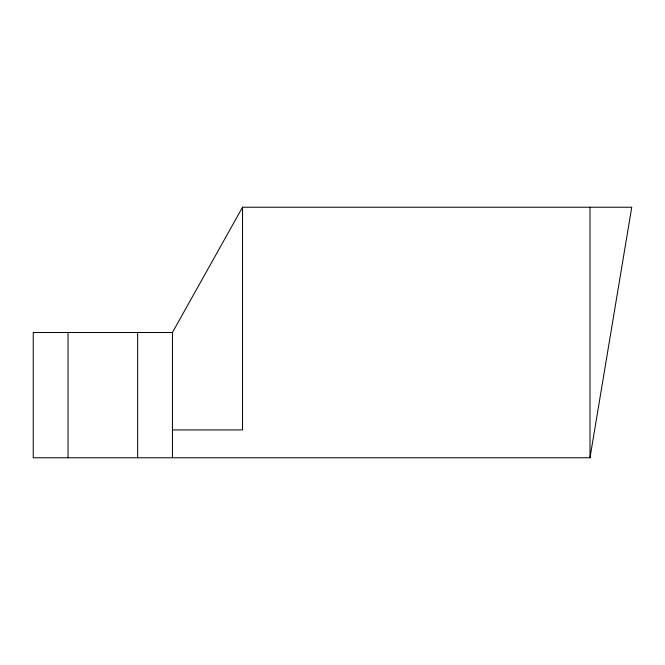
<?xml version="1.0" encoding="UTF-8"?>
<svg xmlns="http://www.w3.org/2000/svg" width="665" height="665" viewBox="0 0 665 665"><rect width="100%" height="100%" fill="white"/><g stroke="black" fill="none" stroke-linecap="round" stroke-linejoin="round"><path stroke-width="1" d="M172.435 332.5L33.25 332.5L33.25 457.769L589.996 457.769L631.75 207.231L242.525 207.231L172.435 332.5L172.435 457.769M172.435 429.931L242.525 429.931L242.525 207.231M589.996 207.231L589.996 457.769M137.638 332.5L137.638 457.769M68.046 332.5L68.046 457.769"/></g></svg>
